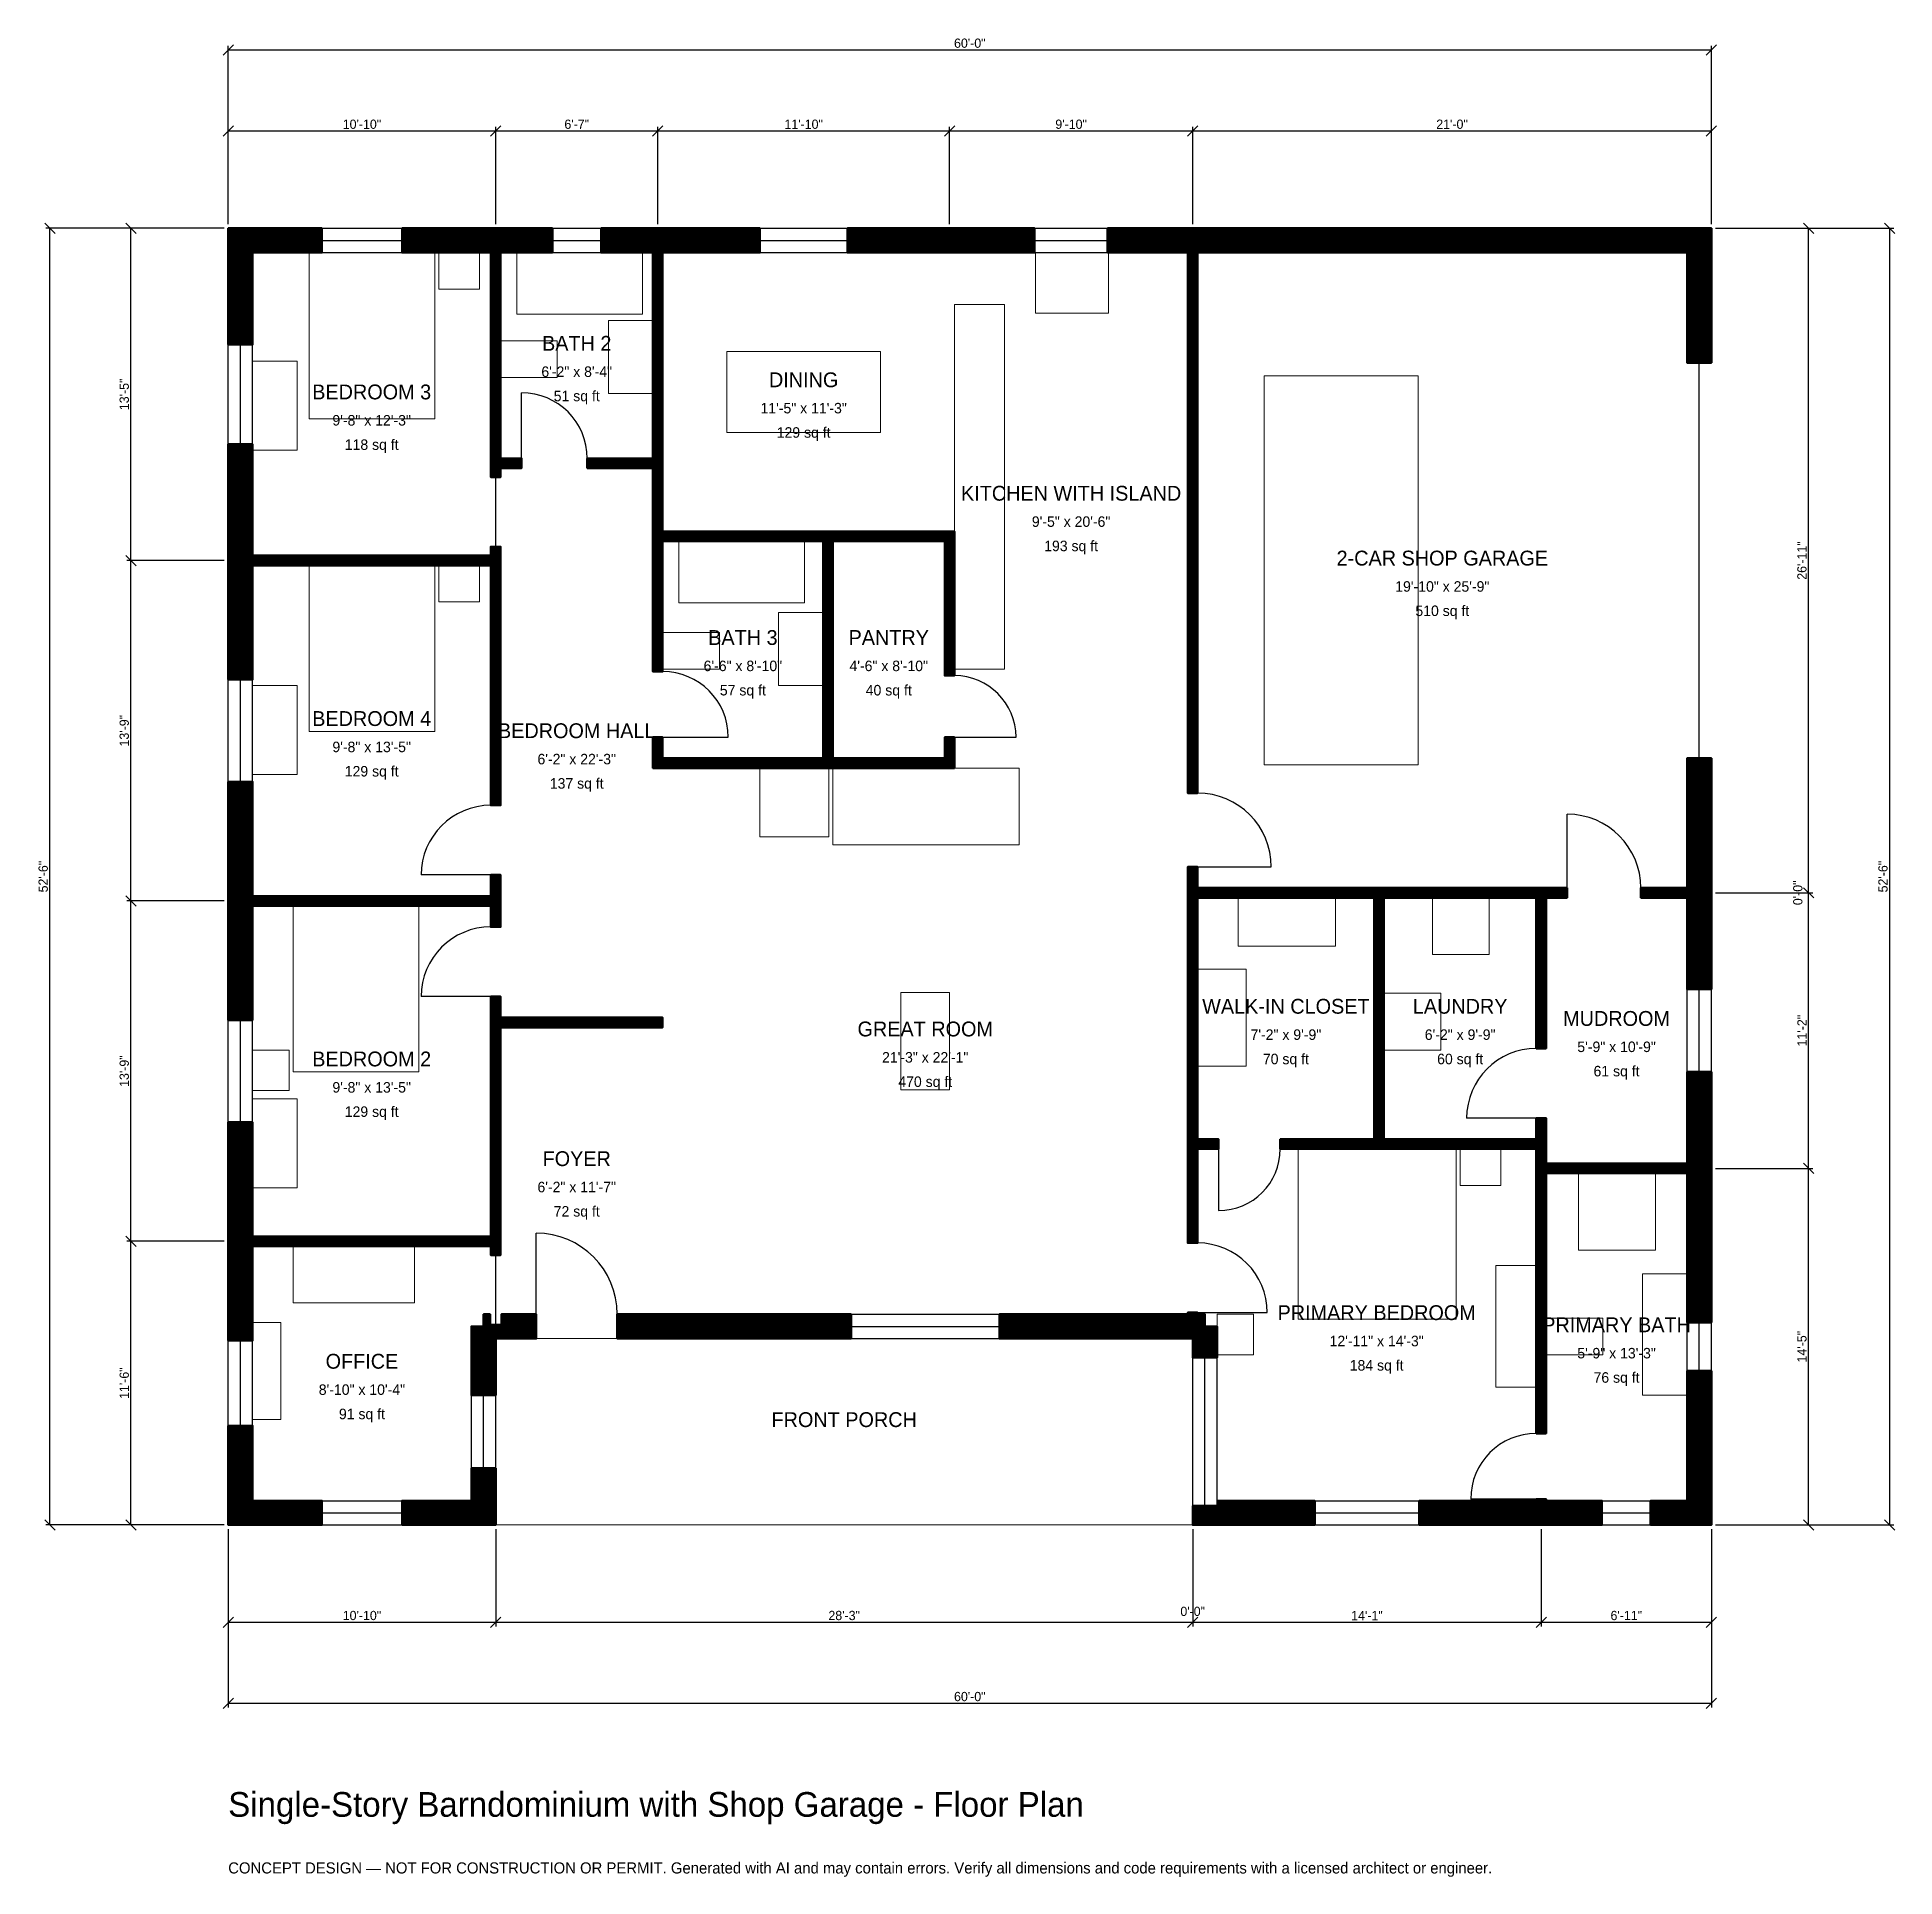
# Model space of a CAD drawing. Header units: inches. Extents: x -93 to 810, y -171 to 723.
import ezdxf
from ezdxf.enums import TextEntityAlignment as Align

# ---------------------------------------------------------------- set-up
doc = ezdxf.new("R2010")
doc.units = ezdxf.units.IN
doc.header["$MEASUREMENT"] = 0
doc.linetypes.add('DASHED', pattern=[0.6, 0.5, -0.1])
for name, color, linetype, lineweight in [('A-ANNO-DIMS', 1, 'Continuous', 13), ('A-ANNO-TEXT', 7, 'Continuous', 18), ('A-AREA-IDEN', 7, 'Continuous', 18), ('A-DOOR', 2, 'Continuous', 25), ('A-FLOR-FIXT', 9, 'Continuous', 13), ('A-FURN', 9, 'Continuous', 13), ('A-GLAZ', 4, 'Continuous', 25), ('A-SITE-PAVE', 8, 'Continuous', 13), ('A-WALL', 7, 'Continuous', 50), ('A-WALL-PATT', 8, 'Continuous', 13)]:
    doc.layers.add(name, color=color, linetype=linetype, lineweight=lineweight)
doc.dimstyles.new('PLAN', dxfattribs={"dimtxt": 4.5, "dimasz": 3, "dimexe": 2, "dimexo": 2, "dimgap": 1, "dimtad": 1, "dimdec": 0, "dimlunit": 4, "dimtsz": 2.5, "dimcen": 2.5, "dimclrd": 1, "dimclre": 1, "dimazin": 3, "dimtfac": 1, "dimtmove": 0, "dimatfit": 3})

msp = doc.modelspace()

# ---------------------------------------------------------------- hatches: boundary and pattern name
at = {"layer": 'A-WALL-PATT'}
h = msp.add_hatch(dxfattribs=at)
h.set_pattern_fill('ANSI31', color=8, scale=0.8)
h.paths.add_polyline_path([(84.4488, 0), (84.4488, 11.811), (118.1102, 11.811), (118.1102, 27.5591), (129.9213, 27.5591), (129.9213, 11.811), (129.9213, 11.811), (129.9213, 0), (129.9213, 0), (129.9213, 0), (118.1102, 0), (118.1102, 0), (84.4488, 0)])
h.paths.add_polyline_path([(11.811, 0), (11.811, 0), (0, 0), (0, 0), (0, 0), (0, 11.811), (0, 11.811), (0, 48.2283), (11.811, 48.2283), (11.811, 11.811), (45.4724, 11.811), (45.4724, 0), (11.811, 0)])
h.paths.add_polyline_path([(0, 131.8898), (0, 135.4331), (0, 135.4331), (0, 140.1575), (0, 140.1575), (0, 143.7008), (0, 195.6693), (11.811, 195.6693), (11.811, 143.7008), (11.811, 140.1575), (127.5591, 140.1575), (127.5591, 241.7323), (127.5591, 241.7323), (127.5591, 246.4567), (127.5591, 256.6929), (132.2835, 256.6929), (132.2835, 246.4567), (211.0236, 246.4567), (211.0236, 241.7323), (132.2835, 241.7323), (132.2835, 140.1575), (132.2835, 135.4331), (132.2835, 131.1024), (127.5591, 131.1024), (127.5591, 135.4331), (11.811, 135.4331), (11.811, 131.8898), (11.811, 89.5669), (0, 89.5669), (0, 131.8898)])
h.paths.add_polyline_path([(0, 297.2441), (0, 300.7874), (0, 300.7874), (0, 305.5118), (0, 305.5118), (0, 309.0551), (0, 361.0236), (11.811, 361.0236), (11.811, 309.0551), (11.811, 305.5118), (127.5591, 305.5118), (127.5591, 315.748), (132.2835, 315.748), (132.2835, 305.5118), (132.2835, 300.7874), (132.2835, 290.5512), (127.5591, 290.5512), (127.5591, 300.7874), (11.811, 300.7874), (11.811, 297.2441), (11.811, 245.2756), (0, 245.2756), (0, 297.2441)])
h.paths.add_polyline_path([(0, 462.5984), (0, 466.1417), (0, 466.1417), (0, 470.8661), (0, 470.8661), (0, 474.4094), (0, 525), (11.811, 525), (11.811, 474.4094), (11.811, 470.8661), (127.5591, 470.8661), (127.5591, 475.1968), (132.2835, 475.1968), (132.2835, 470.8661), (132.2835, 466.1417), (132.2835, 349.6063), (127.5591, 349.6063), (127.5591, 466.1417), (11.811, 466.1417), (11.811, 462.5984), (11.811, 410.6299), (0, 410.6299), (0, 462.5984)])
h.paths.add_polyline_path([(0, 618.1102), (0, 618.1102), (0, 629.9213), (0, 629.9213), (0, 629.9213), (11.811, 629.9213), (11.811, 629.9213), (45.4724, 629.9213), (45.4724, 618.1102), (11.811, 618.1102), (11.811, 573.4252), (0, 573.4252), (0, 618.1102)])
h.paths.add_polyline_path([(124.0157, 629.9213), (127.5591, 629.9213), (127.5591, 629.9213), (132.2835, 629.9213), (132.2835, 629.9213), (135.8268, 629.9213), (157.4803, 629.9213), (157.4803, 618.1102), (135.8268, 618.1102), (132.2835, 618.1102), (132.2835, 518.1102), (142.5197, 518.1102), (142.5197, 513.3858), (132.2835, 513.3858), (132.2835, 513.3858), (132.2835, 509.0551), (127.5591, 509.0551), (127.5591, 513.3858), (127.5591, 513.3858), (127.5591, 518.1102), (127.5591, 618.1102), (124.0157, 618.1102), (84.4488, 618.1102), (84.4488, 629.9213), (124.0157, 629.9213)])
h.paths.add_polyline_path([(202.7559, 629.9213), (206.2992, 629.9213), (206.2992, 629.9213), (211.0236, 629.9213), (211.0236, 629.9213), (214.5669, 629.9213), (258.2677, 629.9213), (258.2677, 618.1102), (214.5669, 618.1102), (211.0236, 618.1102), (211.0236, 518.1102), (211.0236, 513.3858), (211.0236, 513.3858), (211.0236, 482.6772), (288.9764, 482.6772), (293.7008, 482.6772), (348.0315, 482.6772), (352.7559, 482.6772), (352.7559, 477.9528), (352.7559, 412.5984), (348.0315, 412.5984), (348.0315, 477.9528), (293.7008, 477.9528), (293.7008, 372.4409), (348.0315, 372.4409), (348.0315, 382.6772), (352.7559, 382.6772), (352.7559, 372.4409), (352.7559, 367.7165), (352.7559, 367.7165), (293.7008, 367.7165), (288.9764, 367.7165), (206.2992, 367.7165), (206.2992, 367.7165), (206.2992, 372.4409), (206.2992, 382.6772), (211.0236, 382.6772), (211.0236, 372.4409), (288.9764, 372.4409), (288.9764, 477.9528), (211.0236, 477.9528), (211.0236, 414.5669), (206.2992, 414.5669), (206.2992, 477.9528), (206.2992, 482.6772), (206.2992, 513.3858), (206.2992, 513.3858), (174.4094, 513.3858), (174.4094, 518.1102), (206.2992, 518.1102), (206.2992, 618.1102), (202.7559, 618.1102), (181.1024, 618.1102), (181.1024, 629.9213), (202.7559, 629.9213)])
h.paths.add_polyline_path([(344.4882, 629.9213), (356.2992, 629.9213), (391.7323, 629.9213), (391.7323, 618.1102), (356.2992, 618.1102), (344.4882, 618.1102), (300.7874, 618.1102), (300.7874, 629.9213), (344.4882, 629.9213)])
h.paths.add_polyline_path([(462.5984, 629.9213), (466.1417, 629.9213), (466.1417, 629.9213), (470.8661, 629.9213), (470.8661, 629.9213), (474.4094, 629.9213), (708.6614, 629.9213), (708.6614, 629.9213), (720.4724, 629.9213), (720.4724, 629.9213), (720.4725, 629.9213), (720.4725, 618.1102), (720.4724, 618.1102), (720.4724, 564.5669), (708.6614, 564.5669), (708.6614, 618.1102), (474.4094, 618.1102), (470.8661, 618.1102), (470.8661, 367.7165), (470.8661, 367.7165), (470.8661, 355.5118), (466.1417, 355.5118), (466.1417, 372.4409), (466.1417, 372.4409), (466.1417, 618.1102), (462.5984, 618.1102), (427.1654, 618.1102), (427.1654, 629.9213), (462.5984, 629.9213)])
h.paths.add_polyline_path([(720.4724, 312.9921), (720.4724, 309.4488), (720.4725, 309.4488), (720.4725, 304.7244), (720.4724, 304.7244), (720.4724, 301.1811), (720.4724, 260.2362), (708.6614, 260.2362), (708.6614, 301.1811), (708.6614, 304.7244), (686.2205, 304.7244), (686.2205, 309.4488), (708.6614, 309.4488), (708.6614, 312.9921), (708.6614, 372.4409), (720.4724, 372.4409), (720.4724, 312.9921)])
h.paths.add_polyline_path([(720.4724, 179.1339), (720.4724, 175.5906), (720.4725, 175.5906), (720.4725, 170.8661), (720.4724, 170.8661), (720.4724, 167.3228), (720.4724, 98.4252), (708.6614, 98.4252), (708.6614, 167.3228), (708.6614, 170.8661), (640.1575, 170.8661), (640.1575, 44.4882), (635.4331, 44.4882), (635.4331, 170.8661), (635.4331, 175.5906), (635.4331, 182.6772), (561.4173, 182.6772), (556.6929, 182.6772), (511.0236, 182.6772), (511.0236, 187.4016), (556.6929, 187.4016), (556.6929, 304.7244), (470.8661, 304.7244), (470.8661, 304.7244), (470.8661, 187.4016), (481.1024, 187.4016), (481.1024, 182.6772), (470.8661, 182.6772), (470.8661, 137.0079), (466.1417, 137.0079), (466.1417, 182.6772), (466.1417, 187.4016), (466.1417, 304.7244), (466.1417, 309.4488), (466.1417, 319.685), (470.8661, 319.685), (470.8661, 309.4488), (556.6929, 309.4488), (561.4173, 309.4488), (635.4331, 309.4488), (640.1575, 309.4488), (650.3937, 309.4488), (650.3937, 304.7244), (640.1575, 304.7244), (640.1575, 231.4961), (635.4331, 231.4961), (635.4331, 304.7244), (561.4173, 304.7244), (561.4173, 187.4016), (635.4331, 187.4016), (635.4331, 197.6378), (640.1575, 197.6378), (640.1575, 187.4016), (640.1575, 182.6772), (640.1575, 175.5906), (708.6614, 175.5906), (708.6614, 179.1339), (708.6614, 220.0787), (720.4724, 220.0787), (720.4724, 179.1339)])
h.paths.add_polyline_path([(720.4724, 11.811), (720.4725, 11.811), (720.4725, 0), (720.4724, 0), (720.4724, 0), (708.6614, 0), (708.6614, 0), (690.9449, 0), (690.9449, 11.811), (708.6614, 11.811), (708.6614, 74.8031), (720.4724, 74.8031), (720.4724, 11.811)])
h.paths.add_polyline_path([(643.7008, 0), (640.1575, 0), (640.1575, 0), (635.4331, 0), (635.4331, 0), (631.8898, 0), (578.5433, 0), (578.5433, 11.811), (631.8898, 11.811), (635.4331, 11.811), (635.4331, 12.5984), (640.1575, 12.5984), (640.1575, 11.811), (643.7008, 11.811), (667.3228, 11.811), (667.3228, 0), (643.7008, 0)])
h.paths.add_polyline_path([(480.315, 0), (480.315, 0), (468.5039, 0), (468.5039, 0), (468.5039, 0), (468.5039, 9.252), (480.7087, 9.252), (480.7087, 11.811), (527.7559, 11.811), (527.7559, 0), (480.315, 0)])
h.paths.add_polyline_path([(468.5039, 88.189), (468.5039, 88.189), (468.5039, 90.5511), (466.1417, 90.5511), (466.1417, 90.5512), (374.6063, 90.5512), (374.6063, 102.3622), (466.1417, 102.3622), (466.1417, 103.1496), (470.8661, 103.1496), (470.8661, 102.3622), (474.4094, 102.3622), (474.4094, 96.4567), (480.315, 96.4567), (480.315, 81.2992), (468.5039, 81.2992), (468.5039, 88.189)])
h.paths.add_polyline_path([(214.5669, 90.5512), (202.7559, 90.5512), (188.9764, 90.5512), (188.9764, 102.3622), (202.7559, 102.3622), (214.5669, 102.3622), (302.5591, 102.3622), (302.5591, 90.5512), (214.5669, 90.5512)])
h.paths.add_polyline_path([(132.2835, 90.5512), (132.2835, 90.5511), (129.9213, 90.5511), (129.9213, 88.189), (129.9213, 88.189), (129.9213, 62.9921), (118.1102, 62.9921), (118.1102, 96.4567), (124.0157, 96.4567), (124.0157, 102.3622), (127.1654, 102.3622), (127.1654, 97.2441), (132.6772, 97.2441), (132.6772, 102.3622), (149.6063, 102.3622), (149.6063, 90.5512), (132.2835, 90.5512)])

# ---------------------------------------------------------------- linework, layer by layer
at = {"layer": 'A-DOOR', "linetype": 'DASHED'}
msp.add_line((714.5669, 372.4409), (714.5669, 564.5669), dxfattribs=at)
at = {"layer": 'A-DOOR'}
for p, q in [((142.5197, 518.1102), (142.5197, 550)), ((129.9213, 475.1968), (129.9213, 509.0551)), ((211.0236, 382.6772), (242.9134, 382.6772)), ((352.7559, 382.6772), (382.6772, 382.6772)), ((650.3937, 309.4488), (650.3937, 345.2756)), ((470.8661, 319.685), (506.6929, 319.685)), ((127.5591, 315.748), (93.7008, 315.748)), ((127.5591, 256.6929), (93.7008, 256.6929)), ((635.4331, 197.6378), (601.5748, 197.6378)), ((481.1024, 182.6772), (481.1024, 152.7559)), ((149.6063, 102.3622), (149.6063, 141.7323)), ((129.9213, 97.2441), (129.9213, 131.1024)), ((470.8661, 103.1496), (504.7244, 103.1496)), ((635.4331, 12.5984), (603.5433, 12.5984))]:
    msp.add_line(p, q, dxfattribs=at)
for centre, radius, start, end in [((142.5197, 518.1102), 31.8898, 0, 90), ((211.0236, 382.6772), 31.8898, 0, 90), ((352.7559, 382.6772), 29.9213, 0, 90), ((470.8661, 319.685), 35.8268, 0, 90), ((127.5591, 315.748), 33.8583, 90, 180), ((650.3937, 309.4488), 35.8268, 0, 90), ((127.5591, 256.6929), 33.8583, 90, 180), ((635.4331, 197.6378), 33.8583, 90, 180), ((481.1024, 182.6772), 29.9213, 270, 360), ((149.6063, 102.3622), 39.3701, 0, 90), ((470.8661, 103.1496), 33.8583, 0, 90), ((635.4331, 12.5984), 31.8898, 90, 180)]:
    msp.add_arc(centre, radius, start, end, dxfattribs=at)
at = {"layer": 'A-FLOR-FIXT'}
for points in [[(140.1575, 588.189), (201.1811, 588.189), (201.1811, 618.1102), (140.1575, 618.1102)], [(352.7559, 415.748), (377.1654, 415.748), (377.1654, 592.9134), (352.7559, 592.9134)], [(184.6457, 549.6063), (206.2992, 549.6063), (206.2992, 585.0394), (184.6457, 585.0394)], [(132.2835, 557.4803), (159.8425, 557.4803), (159.8425, 575.1968), (132.2835, 575.1968)], [(218.8976, 448.0315), (279.9213, 448.0315), (279.9213, 477.9528), (218.8976, 477.9528)], [(267.3228, 407.874), (288.9764, 407.874), (288.9764, 443.3071), (267.3228, 443.3071)], [(211.0236, 415.748), (238.5827, 415.748), (238.5827, 433.4646), (211.0236, 433.4646)], [(655.9055, 133.4646), (693.3071, 133.4646), (693.3071, 170.8661), (655.9055, 170.8661)], [(687.0079, 62.9921), (708.6614, 62.9921), (708.6614, 122.0472), (687.0079, 122.0472)], [(640.1575, 82.6772), (667.7165, 82.6772), (667.7165, 100.3937), (640.1575, 100.3937)]]:
    msp.add_lwpolyline(points, close=True, dxfattribs=at)
at = {"layer": 'A-FURN'}
for points in [[(39.3701, 537.4016), (100.3937, 537.4016), (100.3937, 618.1102), (39.3701, 618.1102)], [(102.3622, 600.3937), (122.0472, 600.3937), (122.0472, 618.1102), (102.3622, 618.1102)], [(392.126, 588.5827), (427.5591, 588.5827), (427.5591, 618.1102), (392.126, 618.1102)], [(242.126, 530.7087), (316.9291, 530.7087), (316.9291, 570.0787), (242.126, 570.0787)], [(11.811, 522.0472), (33.4646, 522.0472), (33.4646, 565.3543), (11.811, 565.3543)], [(503.1496, 369.2913), (577.9528, 369.2913), (577.9528, 558.2677), (503.1496, 558.2677)], [(39.3701, 385.4331), (100.3937, 385.4331), (100.3937, 466.1417), (39.3701, 466.1417)], [(102.3622, 448.4252), (122.0472, 448.4252), (122.0472, 466.1417), (102.3622, 466.1417)], [(11.811, 364.5669), (33.4646, 364.5669), (33.4646, 407.874), (11.811, 407.874)], [(258.2677, 334.252), (291.7323, 334.252), (291.7323, 367.7165), (258.2677, 367.7165)], [(293.7008, 330.315), (384.252, 330.315), (384.252, 367.7165), (293.7008, 367.7165)], [(31.4961, 220.0787), (92.5197, 220.0787), (92.5197, 300.7874), (31.4961, 300.7874)], [(490.5512, 281.1024), (537.7953, 281.1024), (537.7953, 304.7244), (490.5512, 304.7244)], [(585.0394, 277.1654), (612.5984, 277.1654), (612.5984, 304.7244), (585.0394, 304.7244)], [(470.8661, 222.8346), (494.4882, 222.8346), (494.4882, 270.0787), (470.8661, 270.0787)], [(326.7717, 211.4173), (350.3937, 211.4173), (350.3937, 258.6614), (326.7717, 258.6614)], [(561.4173, 230.7087), (588.9764, 230.7087), (588.9764, 258.2677), (561.4173, 258.2677)], [(11.811, 211.0236), (29.5276, 211.0236), (29.5276, 230.7087), (11.811, 230.7087)], [(11.811, 163.7795), (33.4646, 163.7795), (33.4646, 207.0866), (11.811, 207.0866)], [(519.685, 100), (596.4567, 100), (596.4567, 182.6772), (519.685, 182.6772)], [(598.4252, 164.9606), (618.1102, 164.9606), (618.1102, 182.6772), (598.4252, 182.6772)], [(31.4961, 107.874), (90.5512, 107.874), (90.5512, 135.4331), (31.4961, 135.4331)], [(615.748, 66.9291), (635.4331, 66.9291), (635.4331, 125.9843), (615.748, 125.9843)], [(480.315, 82.6772), (498.0315, 82.6772), (498.0315, 102.3622), (480.315, 102.3622)], [(11.811, 51.1811), (25.5906, 51.1811), (25.5906, 98.4252), (11.811, 98.4252)]]:
    msp.add_lwpolyline(points, close=True, dxfattribs=at)
at = {"layer": 'A-GLAZ'}
for p, q in [((45.4724, 629.9213), (84.4488, 629.9213)), ((45.4724, 624.0157), (84.4488, 624.0157)), ((157.4803, 629.9213), (181.1024, 629.9213)), ((157.4803, 624.0157), (181.1024, 624.0157)), ((258.2677, 629.9213), (300.7874, 629.9213)), ((258.2677, 624.0157), (300.7874, 624.0157)), ((391.7323, 629.9213), (427.1654, 629.9213)), ((391.7323, 624.0157), (427.1654, 624.0157)), ((45.4724, 618.1102), (84.4488, 618.1102)), ((157.4803, 618.1102), (181.1024, 618.1102)), ((258.2677, 618.1102), (300.7874, 618.1102)), ((391.7323, 618.1102), (427.1654, 618.1102)), ((0, 525), (0, 573.4252)), ((5.9055, 525), (5.9055, 573.4252)), ((11.811, 525), (11.811, 573.4252)), ((0, 361.0236), (0, 410.6299)), ((5.9055, 361.0236), (5.9055, 410.6299)), ((11.811, 361.0236), (11.811, 410.6299)), ((708.6614, 220.0787), (708.6614, 260.2362)), ((714.5669, 220.0787), (714.5669, 260.2362)), ((720.4724, 220.0787), (720.4724, 260.2362)), ((0, 195.6693), (0, 245.2756)), ((5.9055, 195.6693), (5.9055, 245.2756)), ((11.811, 195.6693), (11.811, 245.2756)), ((302.5591, 102.3622), (374.6063, 102.3622)), ((302.5591, 96.4567), (374.6063, 96.4567)), ((302.5591, 90.5512), (374.6063, 90.5512)), ((708.6614, 74.8031), (708.6614, 98.4252)), ((714.5669, 74.8031), (714.5669, 98.4252)), ((720.4724, 74.8031), (720.4724, 98.4252)), ((0, 48.2283), (0, 89.5669)), ((5.9055, 48.2283), (5.9055, 89.5669)), ((11.811, 48.2283), (11.811, 89.5669)), ((468.5039, 9.252), (468.5039, 81.2992)), ((474.4094, 9.252), (474.4094, 81.2992)), ((480.315, 9.252), (480.315, 81.2992)), ((118.1102, 27.5591), (118.1102, 62.9921)), ((124.0157, 27.5591), (124.0157, 62.9921)), ((129.9213, 27.5591), (129.9213, 62.9921)), ((45.4724, 11.811), (84.4488, 11.811)), ((527.7559, 11.811), (578.5433, 11.811)), ((667.3228, 11.811), (690.9449, 11.811)), ((45.4724, 5.9055), (84.4488, 5.9055)), ((45.4724, 0), (84.4488, 0)), ((527.7559, 5.9055), (578.5433, 5.9055)), ((527.7559, 0), (578.5433, 0)), ((667.3228, 5.9055), (690.9449, 5.9055)), ((667.3228, 0), (690.9449, 0))]:
    msp.add_line(p, q, dxfattribs=at)
at = {"layer": 'A-SITE-PAVE', "linetype": 'DASHED'}
msp.add_lwpolyline([(129.9213, 0), (468.5039, 0), (468.5039, 90.5512), (129.9213, 90.5512)], close=True, dxfattribs=at)
at = {"layer": 'A-WALL'}
for points in [[(0, 618.1102), (0, 618.1102), (0, 629.9213), (0, 629.9213), (0, 629.9213), (11.811, 629.9213), (11.811, 629.9213), (45.4724, 629.9213), (45.4724, 618.1102), (11.811, 618.1102), (11.811, 573.4252), (0, 573.4252), (0, 618.1102)], [(124.0157, 629.9213), (127.5591, 629.9213), (127.5591, 629.9213), (132.2835, 629.9213), (132.2835, 629.9213), (135.8268, 629.9213), (157.4803, 629.9213), (157.4803, 618.1102), (135.8268, 618.1102), (132.2835, 618.1102), (132.2835, 518.1102), (142.5197, 518.1102), (142.5197, 513.3858), (132.2835, 513.3858), (132.2835, 513.3858), (132.2835, 509.0551), (127.5591, 509.0551), (127.5591, 513.3858), (127.5591, 513.3858), (127.5591, 518.1102), (127.5591, 618.1102), (124.0157, 618.1102), (84.4488, 618.1102), (84.4488, 629.9213), (124.0157, 629.9213)], [(202.7559, 629.9213), (206.2992, 629.9213), (206.2992, 629.9213), (211.0236, 629.9213), (211.0236, 629.9213), (214.5669, 629.9213), (258.2677, 629.9213), (258.2677, 618.1102), (214.5669, 618.1102), (211.0236, 618.1102), (211.0236, 518.1102), (211.0236, 513.3858), (211.0236, 513.3858), (211.0236, 482.6772), (288.9764, 482.6772), (293.7008, 482.6772), (348.0315, 482.6772), (352.7559, 482.6772), (352.7559, 477.9528), (352.7559, 412.5984), (348.0315, 412.5984), (348.0315, 477.9528), (293.7008, 477.9528), (293.7008, 372.4409), (348.0315, 372.4409), (348.0315, 382.6772), (352.7559, 382.6772), (352.7559, 372.4409), (352.7559, 367.7165), (352.7559, 367.7165), (293.7008, 367.7165), (288.9764, 367.7165), (206.2992, 367.7165), (206.2992, 367.7165), (206.2992, 372.4409), (206.2992, 382.6772), (211.0236, 382.6772), (211.0236, 372.4409), (288.9764, 372.4409), (288.9764, 477.9528), (211.0236, 477.9528), (211.0236, 414.5669), (206.2992, 414.5669), (206.2992, 477.9528), (206.2992, 482.6772), (206.2992, 513.3858), (206.2992, 513.3858), (174.4094, 513.3858), (174.4094, 518.1102), (206.2992, 518.1102), (206.2992, 618.1102), (202.7559, 618.1102), (181.1024, 618.1102), (181.1024, 629.9213), (202.7559, 629.9213)], [(344.4882, 629.9213), (356.2992, 629.9213), (391.7323, 629.9213), (391.7323, 618.1102), (356.2992, 618.1102), (344.4882, 618.1102), (300.7874, 618.1102), (300.7874, 629.9213), (344.4882, 629.9213)], [(462.5984, 629.9213), (466.1417, 629.9213), (466.1417, 629.9213), (470.8661, 629.9213), (470.8661, 629.9213), (474.4094, 629.9213), (708.6614, 629.9213), (708.6614, 629.9213), (720.4724, 629.9213), (720.4724, 629.9213), (720.4725, 629.9213), (720.4725, 618.1102), (720.4724, 618.1102), (720.4724, 564.5669), (708.6614, 564.5669), (708.6614, 618.1102), (474.4094, 618.1102), (470.8661, 618.1102), (470.8661, 367.7165), (470.8661, 367.7165), (470.8661, 355.5118), (466.1417, 355.5118), (466.1417, 372.4409), (466.1417, 372.4409), (466.1417, 618.1102), (462.5984, 618.1102), (427.1654, 618.1102), (427.1654, 629.9213), (462.5984, 629.9213)], [(0, 462.5984), (0, 466.1417), (0, 466.1417), (0, 470.8661), (0, 470.8661), (0, 474.4094), (0, 525), (11.811, 525), (11.811, 474.4094), (11.811, 470.8661), (127.5591, 470.8661), (127.5591, 475.1968), (132.2835, 475.1968), (132.2835, 470.8661), (132.2835, 466.1417), (132.2835, 349.6063), (127.5591, 349.6063), (127.5591, 466.1417), (11.811, 466.1417), (11.811, 462.5984), (11.811, 410.6299), (0, 410.6299), (0, 462.5984)], [(720.4724, 312.9921), (720.4724, 309.4488), (720.4725, 309.4488), (720.4725, 304.7244), (720.4724, 304.7244), (720.4724, 301.1811), (720.4724, 260.2362), (708.6614, 260.2362), (708.6614, 301.1811), (708.6614, 304.7244), (686.2205, 304.7244), (686.2205, 309.4488), (708.6614, 309.4488), (708.6614, 312.9921), (708.6614, 372.4409), (720.4724, 372.4409), (720.4724, 312.9921)], [(0, 297.2441), (0, 300.7874), (0, 300.7874), (0, 305.5118), (0, 305.5118), (0, 309.0551), (0, 361.0236), (11.811, 361.0236), (11.811, 309.0551), (11.811, 305.5118), (127.5591, 305.5118), (127.5591, 315.748), (132.2835, 315.748), (132.2835, 305.5118), (132.2835, 300.7874), (132.2835, 290.5512), (127.5591, 290.5512), (127.5591, 300.7874), (11.811, 300.7874), (11.811, 297.2441), (11.811, 245.2756), (0, 245.2756), (0, 297.2441)], [(720.4724, 179.1339), (720.4724, 175.5906), (720.4725, 175.5906), (720.4725, 170.8661), (720.4724, 170.8661), (720.4724, 167.3228), (720.4724, 98.4252), (708.6614, 98.4252), (708.6614, 167.3228), (708.6614, 170.8661), (640.1575, 170.8661), (640.1575, 44.4882), (635.4331, 44.4882), (635.4331, 170.8661), (635.4331, 175.5906), (635.4331, 182.6772), (561.4173, 182.6772), (556.6929, 182.6772), (511.0236, 182.6772), (511.0236, 187.4016), (556.6929, 187.4016), (556.6929, 304.7244), (470.8661, 304.7244), (470.8661, 304.7244), (470.8661, 187.4016), (481.1024, 187.4016), (481.1024, 182.6772), (470.8661, 182.6772), (470.8661, 137.0079), (466.1417, 137.0079), (466.1417, 182.6772), (466.1417, 187.4016), (466.1417, 304.7244), (466.1417, 309.4488), (466.1417, 319.685), (470.8661, 319.685), (470.8661, 309.4488), (556.6929, 309.4488), (561.4173, 309.4488), (635.4331, 309.4488), (640.1575, 309.4488), (650.3937, 309.4488), (650.3937, 304.7244), (640.1575, 304.7244), (640.1575, 231.4961), (635.4331, 231.4961), (635.4331, 304.7244), (561.4173, 304.7244), (561.4173, 187.4016), (635.4331, 187.4016), (635.4331, 197.6378), (640.1575, 197.6378), (640.1575, 187.4016), (640.1575, 182.6772), (640.1575, 175.5906), (708.6614, 175.5906), (708.6614, 179.1339), (708.6614, 220.0787), (720.4724, 220.0787), (720.4724, 179.1339)], [(0, 131.8898), (0, 135.4331), (0, 135.4331), (0, 140.1575), (0, 140.1575), (0, 143.7008), (0, 195.6693), (11.811, 195.6693), (11.811, 143.7008), (11.811, 140.1575), (127.5591, 140.1575), (127.5591, 241.7323), (127.5591, 241.7323), (127.5591, 246.4567), (127.5591, 256.6929), (132.2835, 256.6929), (132.2835, 246.4567), (211.0236, 246.4567), (211.0236, 241.7323), (132.2835, 241.7323), (132.2835, 140.1575), (132.2835, 135.4331), (132.2835, 131.1024), (127.5591, 131.1024), (127.5591, 135.4331), (11.811, 135.4331), (11.811, 131.8898), (11.811, 89.5669), (0, 89.5669), (0, 131.8898)], [(132.2835, 90.5512), (132.2835, 90.5511), (129.9213, 90.5511), (129.9213, 88.189), (129.9213, 88.189), (129.9213, 62.9921), (118.1102, 62.9921), (118.1102, 96.4567), (124.0157, 96.4567), (124.0157, 102.3622), (127.1654, 102.3622), (127.1654, 97.2441), (132.6772, 97.2441), (132.6772, 102.3622), (149.6063, 102.3622), (149.6063, 90.5512), (132.2835, 90.5512)], [(214.5669, 90.5512), (202.7559, 90.5512), (188.9764, 90.5512), (188.9764, 102.3622), (202.7559, 102.3622), (214.5669, 102.3622), (302.5591, 102.3622), (302.5591, 90.5512), (214.5669, 90.5512)], [(468.5039, 88.189), (468.5039, 88.189), (468.5039, 90.5511), (466.1417, 90.5511), (466.1417, 90.5512), (374.6063, 90.5512), (374.6063, 102.3622), (466.1417, 102.3622), (466.1417, 103.1496), (470.8661, 103.1496), (470.8661, 102.3622), (474.4094, 102.3622), (474.4094, 96.4567), (480.315, 96.4567), (480.315, 81.2992), (468.5039, 81.2992), (468.5039, 88.189)], [(720.4724, 11.811), (720.4725, 11.811), (720.4725, 0), (720.4724, 0), (720.4724, 0), (708.6614, 0), (708.6614, 0), (690.9449, 0), (690.9449, 11.811), (708.6614, 11.811), (708.6614, 74.8031), (720.4724, 74.8031), (720.4724, 11.811)], [(11.811, 0), (11.811, 0), (0, 0), (0, 0), (0, 0), (0, 11.811), (0, 11.811), (0, 48.2283), (11.811, 48.2283), (11.811, 11.811), (45.4724, 11.811), (45.4724, 0), (11.811, 0)], [(84.4488, 0), (84.4488, 11.811), (118.1102, 11.811), (118.1102, 27.5591), (129.9213, 27.5591), (129.9213, 11.811), (129.9213, 11.811), (129.9213, 0), (129.9213, 0), (129.9213, 0), (118.1102, 0), (118.1102, 0), (84.4488, 0)], [(480.315, 0), (480.315, 0), (468.5039, 0), (468.5039, 0), (468.5039, 0), (468.5039, 9.252), (480.7087, 9.252), (480.7087, 11.811), (527.7559, 11.811), (527.7559, 0), (480.315, 0)], [(643.7008, 0), (640.1575, 0), (640.1575, 0), (635.4331, 0), (635.4331, 0), (631.8898, 0), (578.5433, 0), (578.5433, 11.811), (631.8898, 11.811), (635.4331, 11.811), (635.4331, 12.5984), (640.1575, 12.5984), (640.1575, 11.811), (643.7008, 11.811), (667.3228, 11.811), (667.3228, 0), (643.7008, 0)]]:
    msp.add_lwpolyline(points, close=True, dxfattribs=at)

# ---------------------------------------------------------------- texts
at = {"layer": 'A-ANNO-TEXT'}
for s, height, p in [('Single-Story Barndominium with Shop Garage - Floor Plan', 12, (0, -141.7323)), ('CONCEPT DESIGN — NOT FOR CONSTRUCTION OR PERMIT. Generated with AI and may contain errors. Verify all dimensions and code requirements with a licensed architect or engineer.', 5.4, (0, -169.2913))]:
    msp.add_text(s, height=height, dxfattribs=at).set_placement(p)
at = {"layer": 'A-AREA-IDEN'}
for s, height, p in [('BATH 2', 7.2, (169.2913, 574.0157)), ('6\'-2" x 8\'-4"', 5.1, (169.2913, 560.2362)), ('DINING', 7.2, (279.5276, 556.2992)), ('BEDROOM 3', 7.2, (69.685, 550.3937)), ('51 sq ft', 5.1, (169.2913, 548.4252)), ('11\'-5" x 11\'-3"', 5.1, (279.5276, 542.5197)), ('9\'-8" x 12\'-3"', 5.1, (69.685, 536.6142)), ('129 sq ft', 5.1, (279.5276, 530.7087)), ('118 sq ft', 5.1, (69.685, 524.8031)), ('KITCHEN WITH ISLAND', 7.2, (409.4488, 501.1811)), ('9\'-5" x 20\'-6"', 5.1, (409.4488, 487.4016)), ('193 sq ft', 5.1, (409.4488, 475.5906)), ('2-CAR SHOP GARAGE', 7.2, (589.7638, 469.685)), ('19\'-10" x 25\'-9"', 5.1, (589.7638, 455.9055)), ('510 sq ft', 5.1, (589.7638, 444.0945)), ('BATH 3', 7.2, (250, 431.1024)), ('PANTRY', 7.2, (320.8661, 431.1024)), ('6\'-6" x 8\'-10"', 5.1, (250, 417.3228)), ('4\'-6" x 8\'-10"', 5.1, (320.8661, 417.3228)), ('57 sq ft', 5.1, (250, 405.5118)), ('40 sq ft', 5.1, (320.8661, 405.5118)), ('BEDROOM 4', 7.2, (69.685, 391.7323)), ('BEDROOM HALL', 7.2, (169.2913, 385.8268)), ('9\'-8" x 13\'-5"', 5.1, (69.685, 377.9528)), ('6\'-2" x 22\'-3"', 5.1, (169.2913, 372.0472)), ('129 sq ft', 5.1, (69.685, 366.1417)), ('137 sq ft', 5.1, (169.2913, 360.2362)), ('WALK-IN CLOSET', 7.2, (513.7795, 251.9685)), ('LAUNDRY', 7.2, (598.4252, 251.9685)), ('GREAT ROOM', 7.2, (338.5827, 240.9449)), ('MUDROOM', 7.2, (674.4094, 246.063)), ('7\'-2" x 9\'-9"', 5.1, (513.7795, 238.189)), ('6\'-2" x 9\'-9"', 5.1, (598.4252, 238.189)), ('5\'-9" x 10\'-9"', 5.1, (674.4094, 232.2835)), ('BEDROOM 2', 7.2, (69.685, 226.378)), ('21\'-3" x 22\'-1"', 5.1, (338.5827, 227.1654)), ('70 sq ft', 5.1, (513.7795, 226.378)), ('60 sq ft', 5.1, (598.4252, 226.378)), ('470 sq ft', 5.1, (338.5827, 215.3543)), ('61 sq ft', 5.1, (674.4094, 220.4724)), ('9\'-8" x 13\'-5"', 5.1, (69.685, 212.5984)), ('129 sq ft', 5.1, (69.685, 200.7874)), ('FOYER', 7.2, (169.2913, 177.9528)), ('6\'-2" x 11\'-7"', 5.1, (169.2913, 164.1732)), ('72 sq ft', 5.1, (169.2913, 152.3622)), ('PRIMARY BEDROOM', 7.2, (557.874, 103.1496)), ('PRIMARY BATH', 7.2, (674.4094, 97.2441)), ('12\'-11" x 14\'-3"', 5.1, (557.874, 89.3701)), ('OFFICE', 7.2, (64.9606, 79.5276)), ('5\'-9" x 13\'-3"', 5.1, (674.4094, 83.4646)), ('184 sq ft', 5.1, (557.874, 77.5591)), ('76 sq ft', 5.1, (674.4094, 71.6535)), ('8\'-10" x 10\'-4"', 5.1, (64.9606, 65.748)), ('91 sq ft', 5.1, (64.9606, 53.937)), ('FRONT PORCH', 7.2, (299.2126, 51.1811))]:
    msp.add_text(s, height=height, dxfattribs=at).set_placement(p, align=Align.MIDDLE_CENTER)

# ---------------------------------------------------------------- dimensions: what is measured, and where the dimension line sits
at = {"layer": 'A-ANNO-DIMS'}
for base, p1, p2, text in [((0, 716.5354), (0, 629.9213), (720.4724, 629.9213), '60\'-0"'), ((0, 677.1654), (0, 629.9213), (129.9213, 629.9213), '10\'-10"'), ((129.9213, 677.1654), (129.9213, 629.9213), (208.6614, 629.9213), '6\'-7"'), ((208.6614, 677.1654), (208.6614, 629.9213), (350.3937, 629.9213), '11\'-10"'), ((350.3937, 677.1654), (350.3937, 629.9213), (468.5039, 629.9213), '9\'-10"'), ((468.5039, 677.1654), (468.5039, 629.9213), (720.4724, 629.9213), '21\'-0"'), ((0, -47.2441), (0, 0), (129.9213, 0), '10\'-10"'), ((0, -86.6142), (0, 0), (720.4724, 0), '60\'-0"'), ((129.9213, -47.2441), (129.9213, 0), (468.5039, 0), '28\'-3"'), ((468.5039, -47.2441), (468.5039, 0), (468.5039, 0), '0\'-0"'), ((468.5039, -47.2441), (468.5039, 0), (637.7953, 0), '14\'-1"'), ((637.7953, -47.2441), (637.7953, 0), (720.4724, 0), '6\'-11"')]:
    msp.add_linear_dim(base=base, p1=p1, p2=p2, text=text, dimstyle='PLAN', dxfattribs=at).render()
for base, p1, p2, text in [((-86.6142, 0), (0, 0), (0, 629.9213), '52\'-6"'), ((-47.2441, 468.5039), (0, 468.5039), (0, 629.9213), '13\'-5"'), ((767.7165, 307.0866), (720.4724, 307.0866), (720.4724, 629.9213), '26\'-11"'), ((807.0866, 0), (720.4724, 0), (720.4724, 629.9213), '52\'-6"'), ((-47.2441, 303.1496), (0, 303.1496), (0, 468.5039), '13\'-9"'), ((767.7165, 307.0866), (720.4724, 307.0866), (720.4724, 307.0866), '0\'-0"'), ((767.7165, 173.2283), (720.4724, 173.2283), (720.4724, 307.0866), '11\'-2"'), ((-47.2441, 137.7953), (0, 137.7953), (0, 303.1496), '13\'-9"'), ((767.7165, 0), (720.4724, 0), (720.4724, 173.2283), '14\'-5"'), ((-47.2441, 0), (0, 0), (0, 137.7953), '11\'-6"')]:
    msp.add_linear_dim(base=base, p1=p1, p2=p2, angle=90, text=text, dimstyle='PLAN', dxfattribs=at).render()

doc.saveas('drawing.dxf')
